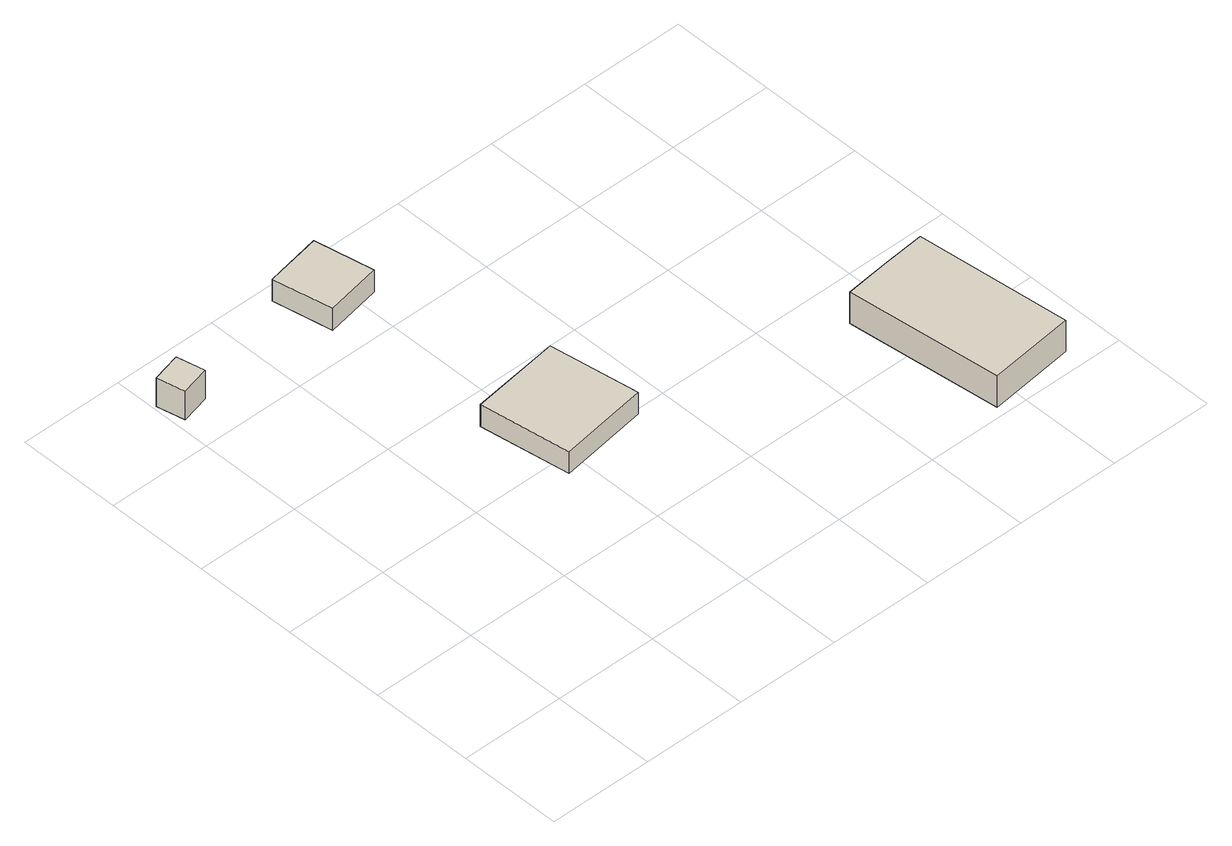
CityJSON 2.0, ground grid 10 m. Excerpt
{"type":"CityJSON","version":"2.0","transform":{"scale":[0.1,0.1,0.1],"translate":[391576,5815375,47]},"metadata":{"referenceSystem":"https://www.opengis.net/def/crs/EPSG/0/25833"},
"CityObjects":{
"building1":{"type":"Building","attributes":{"Gemeindeschluessel":"11000007","BezugspunktDach":"2200","function":"31001_2143","measuredHeight":3,"storeysAboveGround":1},"address":[{"country":"Germany","locality":"Berlin","thoroughfareNumber":"5 (15)","thoroughfareName":"Platz der Luftbrücke"}],"geometry":[{"type":"Solid","lod":"1","boundaries":[[[[0,1,2,3]],[[4,5,6,7]],[[4,7,3,2]],[[5,4,2,1]],[[6,5,1,0]],[[7,6,0,3]]]]}]},
"building2":{"type":"Building","attributes":{"Gemeindeschluessel":"11000007","BezugspunktDach":"2200","function":"31001_2143","measuredHeight":2.3,"storeysAboveGround":1},"address":[{"country":"Germany","locality":"Berlin","thoroughfareNumber":"5 (17)","thoroughfareName":"Platz der Luftbrücke"}],"geometry":[{"type":"Solid","lod":"1","boundaries":[[[[8,9,10,11]],[[12,13,14,15]],[[12,15,11,10]],[[13,12,10,9]],[[14,13,9,8]],[[15,14,8,11]]]]}]},
"building3":{"type":"Building","attributes":{"Gemeindeschluessel":"11000007","BezugspunktDach":"2200","function":"31001_2143","measuredHeight":2.24,"storeysAboveGround":1},"address":[{"country":"Germany","locality":"Berlin","thoroughfareNumber":"5 (16)","thoroughfareName":"Platz der Luftbrücke"}],"geometry":[{"type":"Solid","lod":"1","boundaries":[[[[16,17,18,19]],[[20,21,22,23]],[[20,23,19,18]],[[21,20,18,17]],[[22,21,17,16]],[[23,22,16,19]]]]}]},
"building4":{"type":"Building","attributes":{"Gemeindeschluessel":"11000007","BezugspunktDach":"2200","function":"31001_2143","measuredHeight":3.79,"storeysAboveGround":1},"address":[{"country":"Germany","locality":"Berlin","thoroughfareNumber":"5 (18)","thoroughfareName":"Platz der Luftbrücke"}],"geometry":[{"type":"Solid","lod":"1","boundaries":[[[[24,25,26,27,28]],[[29,30,31,32,33]],[[29,33,28,27]],[[30,29,27,26]],[[31,30,26,25]],[[32,31,25,24]],[[33,32,24,28]]]]}]}
},
"vertices":[
[9,433,33],[37,440,33],[31,467,33],[3,460,33],[31,467,3],[37,440,3],[9,433,3],[3,460,3],
[183,182,27],[269,195,27],[256,281,27],[170,269,27],[256,281,4],[269,195,4],[183,182,4],[170,269,4],
[163,429,26],[217,439,26],[206,496,26],[152,486,26],[206,496,3],[217,439,3],[163,429,3],[152,486,3],
[476,7,39],[559,17,39],[543,165,39],[501,161,39],[459,156,39],[501,161,6],[543,165,6],[559,17,6],[476,7,6],[459,156,6]
]}
